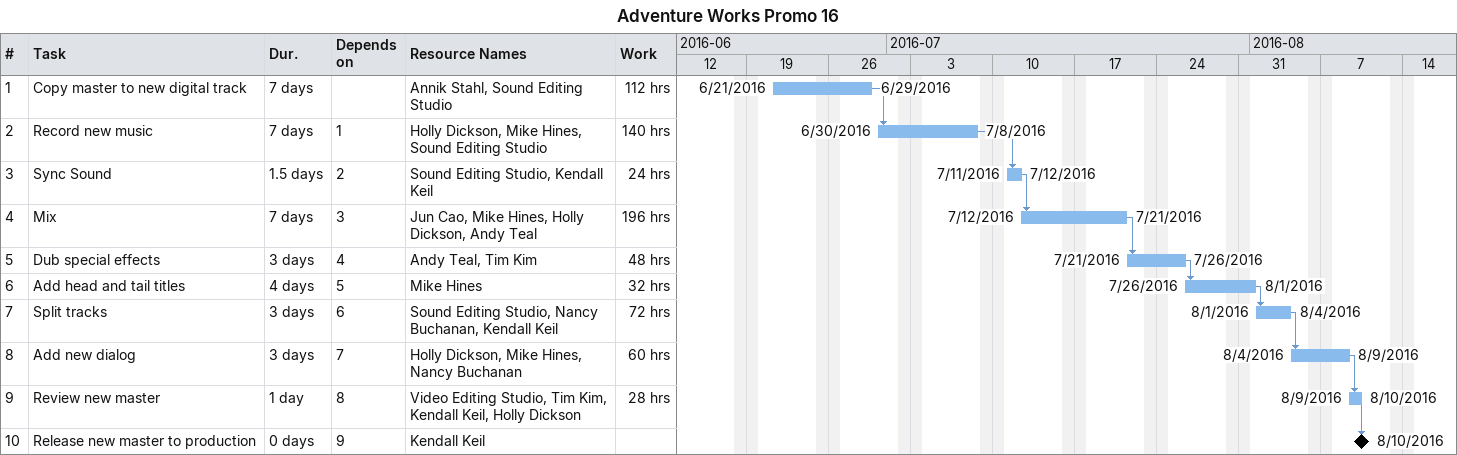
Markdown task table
Adventure Works Promo 16

| ID | Task | Duration | Start | Finish | Predecessors | Resources | Work (h) |
|---|---|---|---|---|---|---|---|
| 1 | Copy master to new digital track | 7d | 2016-06-21 | 2016-06-29 |  | Annik Stahl, Sound Editing Studio | 112 |
| 2 | Record new music | 7d | 2016-06-30 | 2016-07-08 | 1 | Holly Dickson, Mike Hines, Sound Editing Studio | 140 |
| 3 | Sync Sound | 1.5d | 2016-07-11 | 2016-07-12 | 2 | Sound Editing Studio, Kendall Keil | 24 |
| 4 | Mix | 7d | 2016-07-12 | 2016-07-21 | 3 | Jun Cao, Mike Hines, Holly Dickson, Andy Teal | 196 |
| 5 | Dub special effects | 3d | 2016-07-21 | 2016-07-26 | 4 | Andy Teal, Tim Kim | 48 |
| 6 | Add head and tail titles | 4d | 2016-07-26 | 2016-08-01 | 5 | Mike Hines | 32 |
| 7 | Split tracks | 3d | 2016-08-01 | 2016-08-04 | 6 | Sound Editing Studio, Nancy Buchanan, Kendall Keil | 72 |
| 8 | Add new dialog | 3d | 2016-08-04 | 2016-08-09 | 7 | Holly Dickson, Mike Hines, Nancy Buchanan | 60 |
| 9 | Review new master | 1d | 2016-08-09 | 2016-08-10 | 8 | Video Editing Studio, Tim Kim, Kendall Keil, Holly Dickson | 28 |
| 10 | Release new master to production | 0d | 2016-08-10 | 2016-08-10 | 9 | Kendall Keil |  |
